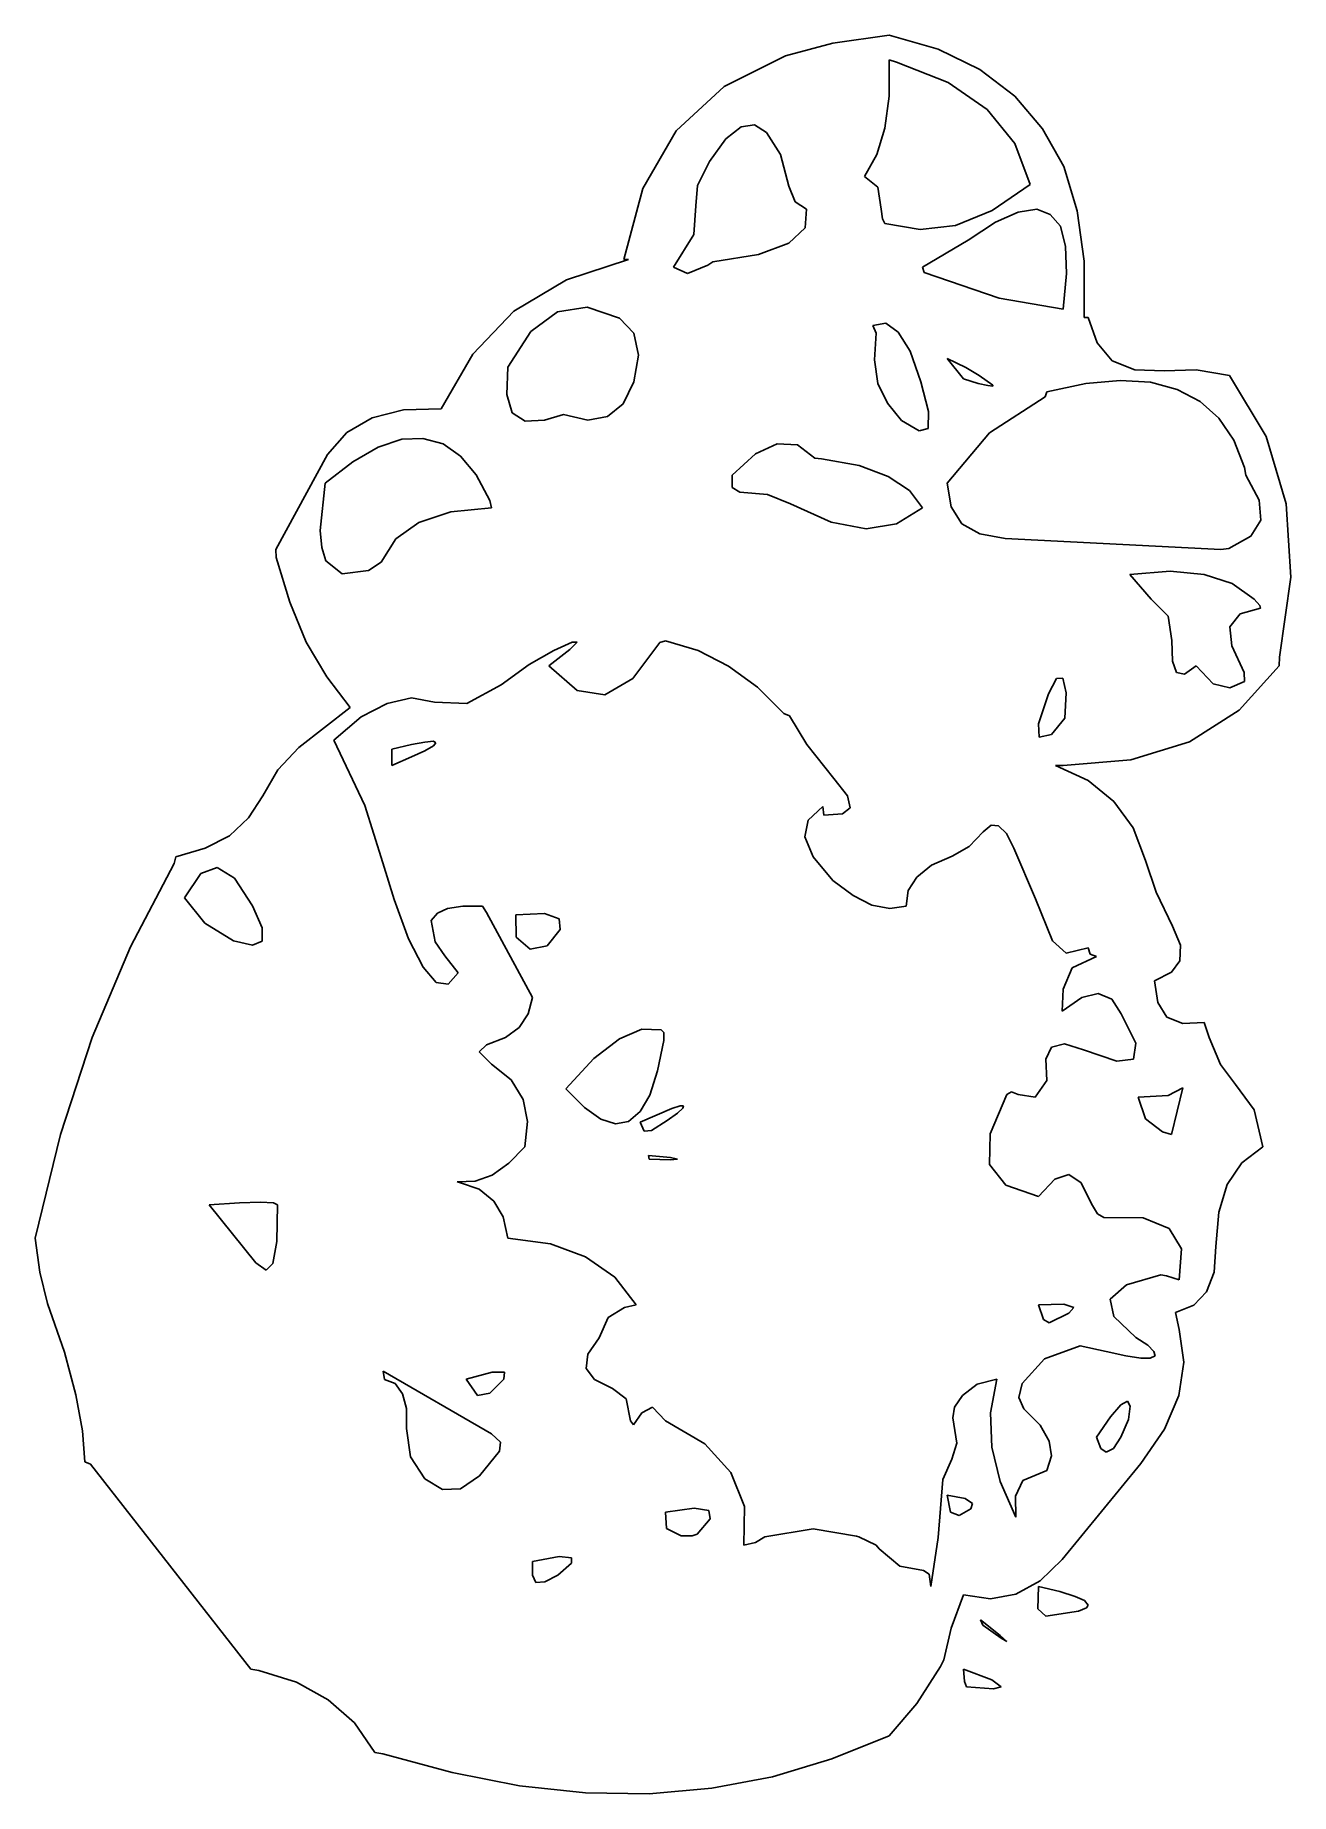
# Model space of a CAD drawing. Extents: x 7.38 to 9.6, y 9.09 to 12.21.
import ezdxf

# ---------------------------------------------------------------- set-up
doc = ezdxf.new("R2010")
doc.units = 0
doc.layers.get('0').update_dxf_attribs({"linetype": 'CONTINUOUS'})

msp = doc.modelspace()

# ---------------------------------------------------------------- linework, layer by layer
for p, q in [((8.7914, 12.2006), (8.8914, 12.2146)), ((8.8914, 12.2146), (8.9784, 12.1896)), ((8.5984, 12.1236), (8.7074, 12.1776)), ((8.7074, 12.1776), (8.7914, 12.2006)), ((8.9784, 12.1896), (9.0524, 12.1536)), ((8.8914, 12.1066), (8.8914, 12.1706)), ((8.8914, 12.1706), (8.9044, 12.1666)), ((8.9044, 12.1666), (8.9964, 12.1306)), ((9.0524, 12.1536), (9.1144, 12.1066)), ((8.5134, 12.0446), (8.5984, 12.1236)), ((8.9964, 12.1306), (9.0654, 12.0826)), ((8.8834, 12.0496), (8.8914, 12.1066)), ((9.0654, 12.0826), (9.1144, 12.0226)), ((9.1144, 12.1066), (9.1634, 12.0486)), ((8.6014, 12.0306), (8.6284, 12.0516)), ((8.6284, 12.0516), (8.6524, 12.0556)), ((8.6524, 12.0556), (8.6734, 12.0416)), ((8.8694, 12.0026), (8.8834, 12.0496)), ((9.1634, 12.0486), (9.2014, 11.9816)), ((8.4544, 11.9426), (8.5134, 12.0446)), ((8.5724, 11.9906), (8.6014, 12.0306)), ((8.6734, 12.0416), (8.6984, 12.0026)), ((9.1144, 12.0226), (9.1414, 11.9496)), ((8.5514, 11.9476), (8.5724, 11.9906)), ((8.6984, 12.0026), (8.7134, 11.9466)), ((8.8474, 11.9636), (8.8694, 12.0026)), ((8.8714, 11.9446), (8.8474, 11.9636)), ((9.2014, 11.9816), (9.2254, 11.9026)), ((8.4204, 11.8166), (8.4544, 11.9426)), ((8.5484, 11.9116), (8.5514, 11.9476)), ((8.7134, 11.9466), (8.7244, 11.9186)), ((8.8774, 11.9056), (8.8714, 11.9446)), ((9.1414, 11.9496), (9.0744, 11.9036)), ((8.5444, 11.8606), (8.5484, 11.9116)), ((8.7244, 11.9186), (8.7444, 11.9056)), ((8.7444, 11.9056), (8.7424, 11.8726)), ((8.8794, 11.8886), (8.8774, 11.9056)), ((9.0744, 11.9036), (9.0094, 11.8766)), ((9.0804, 11.8826), (9.1204, 11.9006)), ((9.1204, 11.9006), (9.1534, 11.9056)), ((9.1534, 11.9056), (9.1774, 11.8966)), ((9.1774, 11.8966), (9.1954, 11.8756)), ((9.2254, 11.9026), (9.2374, 11.8136)), ((8.5084, 11.8026), (8.5444, 11.8606)), ((8.7424, 11.8726), (8.7134, 11.8456)), ((8.8834, 11.8806), (8.8794, 11.8886)), ((8.9464, 11.8696), (8.8834, 11.8806)), ((9.0094, 11.8766), (8.9464, 11.8696)), ((9.0314, 11.8506), (9.0804, 11.8826)), ((9.1954, 11.8756), (9.2044, 11.8396)), ((8.7134, 11.8456), (8.6594, 11.8256)), ((8.9504, 11.8026), (9.0314, 11.8506)), ((9.2044, 11.8396), (9.2064, 11.7916)), ((8.3184, 11.7806), (8.4284, 11.8166)), ((8.4284, 11.8166), (8.4204, 11.8166)), ((8.5334, 11.7916), (8.5084, 11.8026)), ((8.5694, 11.8066), (8.5334, 11.7916)), ((8.5784, 11.8126), (8.5694, 11.8066)), ((8.6594, 11.8256), (8.5784, 11.8126)), ((8.9534, 11.7936), (8.9504, 11.8026)), ((9.2374, 11.8136), (9.2374, 11.7136)), ((8.2254, 11.7246), (8.3184, 11.7806)), ((9.0864, 11.7476), (8.9534, 11.7936)), ((9.2064, 11.7916), (9.2004, 11.7286)), ((9.2004, 11.7286), (9.0864, 11.7476)), ((8.1524, 11.6486), (8.2254, 11.7246)), ((8.2554, 11.6886), (8.3024, 11.7236)), ((8.3024, 11.7236), (8.3554, 11.7316)), ((8.3554, 11.7316), (8.4124, 11.7126)), ((8.4124, 11.7126), (8.4384, 11.6856)), ((9.2374, 11.7136), (9.2444, 11.7136)), ((9.2444, 11.7136), (9.2604, 11.6686)), ((8.2144, 11.6256), (8.2554, 11.6886)), ((8.4384, 11.6856), (8.4464, 11.6466)), ((8.8624, 11.6996), (8.8854, 11.7036)), ((8.8684, 11.6856), (8.8624, 11.6996)), ((8.8654, 11.6386), (8.8684, 11.6856)), ((8.8854, 11.7036), (8.9074, 11.6876)), ((8.9074, 11.6876), (8.9284, 11.6536)), ((8.0964, 11.5516), (8.1524, 11.6486)), ((8.4464, 11.6466), (8.4384, 11.5996)), ((8.9284, 11.6536), (8.9474, 11.5996)), ((9.2604, 11.6686), (9.2874, 11.6366)), ((8.2124, 11.5766), (8.2144, 11.6256)), ((8.8714, 11.5966), (8.8654, 11.6386)), ((8.9944, 11.6406), (9.0274, 11.6246)), ((9.0234, 11.6046), (8.9944, 11.6406)), ((9.0274, 11.6246), (9.0514, 11.6106)), ((9.0514, 11.6106), (9.0754, 11.5936)), ((9.2874, 11.6366), (9.3274, 11.6206)), ((9.3274, 11.6206), (9.3794, 11.6186)), ((9.3794, 11.6186), (9.4364, 11.6206)), ((9.4364, 11.6206), (9.4954, 11.6106)), ((9.4954, 11.6106), (9.5604, 11.5026)), ((8.4384, 11.5996), (8.4194, 11.5606)), ((8.8884, 11.5616), (8.8714, 11.5966)), ((8.9474, 11.5996), (8.9614, 11.5466)), ((9.0494, 11.5966), (9.0234, 11.6046)), ((9.0664, 11.5926), (9.0494, 11.5966)), ((9.0754, 11.5916), (9.0664, 11.5926)), ((9.0754, 11.5936), (9.0754, 11.5916)), ((9.1684, 11.5726), (9.1714, 11.5816)), ((9.1714, 11.5816), (9.2404, 11.5966)), ((9.2404, 11.5966), (9.3014, 11.6016)), ((9.3014, 11.6016), (9.3554, 11.5986)), ((9.3554, 11.5986), (9.4024, 11.5856)), ((9.4024, 11.5856), (9.4434, 11.5646)), ((7.9734, 11.5356), (8.0294, 11.5496)), ((8.0294, 11.5496), (8.0964, 11.5516)), ((8.2224, 11.5446), (8.2124, 11.5766)), ((8.4194, 11.5606), (8.3914, 11.5376)), ((8.9134, 11.5306), (8.8884, 11.5616)), ((9.0694, 11.5086), (9.1684, 11.5726)), ((9.4434, 11.5646), (9.4764, 11.5346)), ((7.9284, 11.5096), (7.9734, 11.5356)), ((8.2454, 11.5296), (8.2224, 11.5446)), ((8.2794, 11.5316), (8.2454, 11.5296)), ((8.3134, 11.5416), (8.2794, 11.5316)), ((8.3564, 11.5316), (8.3134, 11.5416)), ((8.3914, 11.5376), (8.3564, 11.5316)), ((8.9444, 11.5126), (8.9134, 11.5306)), ((8.9604, 11.5166), (8.9444, 11.5126)), ((8.9614, 11.5466), (8.9604, 11.5166)), ((9.4764, 11.5346), (9.5034, 11.4956)), ((7.8944, 11.4706), (7.9284, 11.5096)), ((7.9844, 11.4836), (8.0264, 11.4976)), ((8.0264, 11.4976), (8.0634, 11.4986)), ((8.0634, 11.4986), (8.0994, 11.4896)), ((8.0994, 11.4896), (8.1304, 11.4676)), ((8.6544, 11.4716), (8.6924, 11.4896)), ((8.6924, 11.4896), (8.7284, 11.4876)), ((8.7284, 11.4876), (8.7594, 11.4636)), ((8.9944, 11.4196), (9.0694, 11.5086)), ((9.5034, 11.4956), (9.5224, 11.4476)), ((9.5604, 11.5026), (9.5964, 11.3826)), ((7.8024, 11.3016), (7.8944, 11.4706)), ((7.8904, 11.4196), (7.9394, 11.4576)), ((7.9394, 11.4576), (7.9844, 11.4836)), ((8.1304, 11.4676), (8.1584, 11.4346)), ((8.6124, 11.4336), (8.6544, 11.4716)), ((8.7594, 11.4636), (8.7714, 11.4626)), ((8.7714, 11.4626), (8.8384, 11.4506)), ((8.1584, 11.4346), (8.1824, 11.3886)), ((8.6124, 11.4116), (8.6124, 11.4336)), ((8.8384, 11.4506), (8.8894, 11.4316)), ((8.8894, 11.4316), (8.9274, 11.4066)), ((9.5224, 11.4476), (9.5244, 11.4336)), ((9.5244, 11.4336), (9.5484, 11.3896)), ((7.8814, 11.3356), (7.8904, 11.4196)), ((8.6264, 11.4036), (8.6124, 11.4116)), ((8.6754, 11.3996), (8.6264, 11.4036)), ((8.7164, 11.3826), (8.6754, 11.3996)), ((8.9274, 11.4066), (8.9504, 11.3756)), ((9.0014, 11.3776), (8.9944, 11.4196)), ((8.1134, 11.3686), (8.0564, 11.3496)), ((8.1854, 11.3756), (8.1134, 11.3686)), ((8.1824, 11.3886), (8.1854, 11.3756)), ((8.7884, 11.3506), (8.7164, 11.3826)), ((8.9504, 11.3756), (8.9044, 11.3476)), ((9.0204, 11.3476), (9.0014, 11.3776)), ((9.5484, 11.3896), (9.5514, 11.3536)), ((9.5964, 11.3826), (9.6044, 11.2526)), ((7.8844, 11.3056), (7.8814, 11.3356)), ((8.0564, 11.3496), (8.0154, 11.3206)), ((8.8504, 11.3386), (8.7884, 11.3506)), ((8.9044, 11.3476), (8.8504, 11.3386)), ((9.0524, 11.3296), (9.0204, 11.3476)), ((9.0974, 11.3216), (9.0524, 11.3296)), ((9.5514, 11.3536), (9.5334, 11.3256)), ((7.8034, 11.2876), (7.8024, 11.3016)), ((7.8914, 11.2816), (7.8844, 11.3056)), ((8.0154, 11.3206), (7.9894, 11.2796)), ((9.4804, 11.3016), (9.0974, 11.3216)), ((9.4944, 11.3036), (9.4804, 11.3016)), ((9.5334, 11.3256), (9.4944, 11.3036)), ((7.8274, 11.2086), (7.8034, 11.2876)), ((7.9204, 11.2586), (7.8914, 11.2816)), ((7.9894, 11.2796), (7.9674, 11.2646)), ((7.9674, 11.2646), (7.9204, 11.2586)), ((9.3184, 11.2576), (9.3904, 11.2636)), ((9.3564, 11.2136), (9.3184, 11.2576)), ((9.3904, 11.2636), (9.4504, 11.2576)), ((9.4504, 11.2576), (9.5004, 11.2416)), ((9.5004, 11.2416), (9.5394, 11.2136)), ((9.6044, 11.2526), (9.5844, 11.1106)), ((7.8564, 11.1376), (7.8274, 11.2086)), ((9.3864, 11.1836), (9.3564, 11.2136)), ((9.5394, 11.2136), (9.5494, 11.2026)), ((9.3934, 11.1406), (9.3864, 11.1836)), ((9.5144, 11.1876), (9.4964, 11.1646)), ((9.5504, 11.1976), (9.5144, 11.1876)), ((9.5494, 11.2026), (9.5504, 11.1976)), ((9.4964, 11.1646), (9.4994, 11.1306)), ((7.8934, 11.0756), (7.8564, 11.1376)), ((8.2524, 11.0976), (8.2964, 11.1226)), ((8.3244, 11.1246), (8.2874, 11.0956)), ((8.2964, 11.1226), (8.3284, 11.1376)), ((8.3374, 11.1376), (8.3244, 11.1246)), ((8.3284, 11.1376), (8.3374, 11.1376)), ((8.4364, 11.0726), (8.4844, 11.1366)), ((8.4844, 11.1366), (8.4944, 11.1396)), ((8.4944, 11.1396), (8.5524, 11.1226)), ((8.5524, 11.1226), (8.6064, 11.0946)), ((9.3944, 11.1036), (9.3934, 11.1406)), ((9.4994, 11.1306), (9.5214, 11.0836)), ((8.2024, 11.0616), (8.2524, 11.0976)), ((8.2874, 11.0956), (8.3374, 11.0516)), ((8.6064, 11.0946), (8.6574, 11.0576)), ((9.4014, 11.0836), (9.3944, 11.1036)), ((9.4154, 11.0806), (9.4014, 11.0836)), ((9.4364, 11.0956), (9.4154, 11.0806)), ((9.4664, 11.0636), (9.4364, 11.0956)), ((9.5834, 11.0956), (9.5124, 11.0166)), ((9.5214, 11.0836), (9.5224, 11.0676)), ((9.5844, 11.1106), (9.5834, 11.0956)), ((7.9344, 11.0216), (7.8934, 11.0756)), ((8.1414, 11.0286), (8.2024, 11.0616)), ((8.3374, 11.0516), (8.3864, 11.0436)), ((8.3864, 11.0436), (8.4364, 11.0726)), ((8.6574, 11.0576), (8.7044, 11.0106)), ((9.1744, 11.0456), (9.1884, 11.0726)), ((9.1884, 11.0726), (9.1994, 11.0736)), ((9.1994, 11.0736), (9.2054, 11.0476)), ((9.4964, 11.0566), (9.4664, 11.0636)), ((9.5224, 11.0676), (9.4964, 11.0566)), ((7.8434, 10.9506), (7.9344, 11.0216)), ((7.9544, 11.0046), (8.0004, 11.0286)), ((8.0004, 11.0286), (8.0434, 11.0386)), ((8.0434, 11.0386), (8.0844, 11.0306)), ((8.0844, 11.0306), (8.1414, 11.0286)), ((9.1564, 10.9926), (9.1744, 11.0456)), ((9.2054, 11.0476), (9.2034, 11.0026)), ((7.9054, 10.9636), (7.9544, 11.0046)), ((8.7044, 11.0106), (8.7144, 11.0066)), ((8.7144, 11.0066), (8.7454, 10.9556)), ((9.1574, 10.9686), (9.1564, 10.9926)), ((9.2034, 11.0026), (9.1794, 10.9736)), ((9.5124, 11.0166), (9.4244, 10.9606)), ((7.9604, 10.8476), (7.9054, 10.9636)), ((8.0084, 10.9476), (8.0434, 10.9556)), ((8.0434, 10.9556), (8.0674, 10.9596)), ((8.0674, 10.9596), (8.0824, 10.9616)), ((8.0824, 10.9616), (8.0864, 10.9586)), ((8.0864, 10.9586), (8.0824, 10.9536)), ((8.7454, 10.9556), (8.7934, 10.8956)), ((9.1794, 10.9736), (9.1574, 10.9686)), ((9.4244, 10.9606), (9.3204, 10.9286)), ((7.8064, 10.9106), (7.8434, 10.9506)), ((8.0084, 10.9186), (8.0084, 10.9476)), ((8.0434, 10.9336), (8.0084, 10.9186)), ((8.0674, 10.9446), (8.0434, 10.9336)), ((8.0824, 10.9536), (8.0674, 10.9446)), ((9.3204, 10.9286), (9.2004, 10.9186)), ((7.7794, 10.8646), (7.8064, 10.9106)), ((8.7934, 10.8956), (8.8174, 10.8646)), ((9.2004, 10.9186), (9.1864, 10.9186)), ((9.1864, 10.9186), (9.2444, 10.8916)), ((7.7544, 10.8256), (7.7794, 10.8646)), ((8.8174, 10.8646), (8.8224, 10.8436)), ((9.2444, 10.8916), (9.2904, 10.8546)), ((7.9924, 10.7456), (7.9604, 10.8476)), ((8.7734, 10.8456), (8.7474, 10.8216)), ((8.7754, 10.8306), (8.7734, 10.8456)), ((8.8084, 10.8326), (8.7754, 10.8306)), ((8.8224, 10.8436), (8.8084, 10.8326)), ((9.2904, 10.8546), (9.3244, 10.8076)), ((7.7204, 10.7936), (7.7544, 10.8256)), ((8.7474, 10.8216), (8.7414, 10.7916)), ((9.0334, 10.7746), (9.0584, 10.8006)), ((9.0584, 10.8006), (9.0724, 10.8126)), ((9.0724, 10.8126), (9.0854, 10.8116)), ((9.0854, 10.8116), (9.0994, 10.7976)), ((9.3244, 10.8076), (9.3464, 10.7496)), ((7.6254, 10.7566), (7.6774, 10.7716)), ((7.6774, 10.7716), (7.7204, 10.7936)), ((8.7414, 10.7916), (8.7564, 10.7566)), ((9.0034, 10.7576), (9.0334, 10.7746)), ((9.0994, 10.7976), (9.1124, 10.7716)), ((9.1124, 10.7716), (9.1514, 10.6816)), ((7.5444, 10.5966), (7.6224, 10.7446)), ((7.6224, 10.7446), (7.6254, 10.7566)), ((7.6694, 10.7266), (7.6984, 10.7376)), ((7.6984, 10.7376), (7.7294, 10.7186)), ((8.0124, 10.6806), (7.9924, 10.7456)), ((8.7564, 10.7566), (8.7914, 10.7146)), ((8.9404, 10.7206), (8.9664, 10.7416)), ((8.9664, 10.7416), (9.0034, 10.7576)), ((9.3464, 10.7496), (9.3654, 10.6936)), ((7.6404, 10.6836), (7.6694, 10.7266)), ((7.7294, 10.7186), (7.7614, 10.6696)), ((8.7914, 10.7146), (8.8274, 10.6876)), ((8.9254, 10.6966), (8.9404, 10.7206)), ((7.6764, 10.6386), (7.6404, 10.6836)), ((8.0384, 10.6106), (8.0124, 10.6806)), ((8.8274, 10.6876), (8.8604, 10.6706)), ((8.9214, 10.6686), (8.9254, 10.6966)), ((9.1514, 10.6816), (9.1814, 10.6076)), ((9.3654, 10.6936), (9.3944, 10.6336)), ((7.7614, 10.6696), (7.7784, 10.6306)), ((8.0894, 10.6566), (8.0784, 10.6436)), ((8.0784, 10.6436), (8.0854, 10.6056)), ((8.1074, 10.6646), (8.0894, 10.6566)), ((8.1344, 10.6686), (8.1074, 10.6646)), ((8.1694, 10.6686), (8.1344, 10.6686)), ((8.1764, 10.6576), (8.1694, 10.6686)), ((8.2584, 10.5066), (8.1764, 10.6576)), ((8.2284, 10.6536), (8.2794, 10.6556)), ((8.2294, 10.6136), (8.2284, 10.6536)), ((8.2794, 10.6556), (8.3054, 10.6466)), ((8.3054, 10.6466), (8.3074, 10.6276)), ((8.8604, 10.6706), (8.8924, 10.6646)), ((8.8924, 10.6646), (8.9214, 10.6686)), ((7.7274, 10.6076), (7.6764, 10.6386)), ((7.7784, 10.6306), (7.7784, 10.6066)), ((8.2544, 10.5926), (8.2294, 10.6136)), ((8.3074, 10.6276), (8.2844, 10.5986)), ((9.3944, 10.6336), (9.4084, 10.5996)), ((7.4764, 10.4356), (7.5444, 10.5966)), ((7.7614, 10.5996), (7.7274, 10.6076)), ((7.7784, 10.6066), (7.7614, 10.5996)), ((8.0644, 10.5606), (8.0384, 10.6106)), ((8.0854, 10.6056), (8.1024, 10.5806)), ((8.1024, 10.5806), (8.1264, 10.5506)), ((8.2844, 10.5986), (8.2544, 10.5926)), ((9.1814, 10.6076), (9.2054, 10.5856)), ((9.2054, 10.5856), (9.2444, 10.5946)), ((9.2444, 10.5946), (9.2484, 10.5836)), ((9.2484, 10.5836), (9.2594, 10.5796)), ((9.4084, 10.5996), (9.4074, 10.5716)), ((8.0874, 10.5336), (8.0644, 10.5606)), ((8.1264, 10.5506), (8.1084, 10.5306)), ((9.2164, 10.5596), (9.2004, 10.5216)), ((9.2594, 10.5796), (9.2164, 10.5596)), ((9.3924, 10.5516), (9.3624, 10.5366)), ((9.4074, 10.5716), (9.3924, 10.5516)), ((8.1084, 10.5306), (8.0874, 10.5336)), ((9.2004, 10.5216), (9.1984, 10.4826)), ((9.3624, 10.5366), (9.3684, 10.4976)), ((8.2504, 10.4776), (8.2584, 10.5066)), ((9.1984, 10.4826), (9.2334, 10.5066)), ((9.2334, 10.5066), (9.2624, 10.5136)), ((9.2624, 10.5136), (9.2864, 10.5036)), ((9.2864, 10.5036), (9.3034, 10.4776)), ((9.3684, 10.4976), (9.3844, 10.4716)), ((8.2344, 10.4536), (8.2504, 10.4776)), ((9.3034, 10.4776), (9.3294, 10.4256)), ((9.3844, 10.4716), (9.4124, 10.4606)), ((9.4124, 10.4606), (9.4504, 10.4626)), ((9.4504, 10.4626), (9.4594, 10.4356)), ((7.4204, 10.2636), (7.4764, 10.4356)), ((8.1764, 10.4226), (8.2104, 10.4356)), ((8.2104, 10.4356), (8.2344, 10.4536)), ((8.3674, 10.3986), (8.4124, 10.4336)), ((8.4124, 10.4336), (8.4524, 10.4506)), ((8.4524, 10.4506), (8.4864, 10.4496)), ((8.4914, 10.4306), (8.4804, 10.3766)), ((8.4864, 10.4496), (8.4914, 10.4446)), ((8.4914, 10.4446), (8.4914, 10.4306)), ((9.2024, 10.4246), (9.1794, 10.4186)), ((9.2364, 10.4136), (9.2024, 10.4246)), ((9.3294, 10.4256), (9.3254, 10.3976)), ((9.4594, 10.4356), (9.4794, 10.3876)), ((8.1634, 10.4106), (8.1764, 10.4226)), ((8.1854, 10.3886), (8.1634, 10.4106)), ((8.3174, 10.3446), (8.3674, 10.3986)), ((9.1794, 10.4186), (9.1694, 10.3976)), ((9.1694, 10.3976), (9.1714, 10.3596)), ((9.2954, 10.3936), (9.2364, 10.4136)), ((9.3254, 10.3976), (9.2954, 10.3936)), ((8.2204, 10.3606), (8.1854, 10.3886)), ((8.4804, 10.3766), (8.4664, 10.3336)), ((9.4794, 10.3876), (9.5064, 10.3526)), ((8.2414, 10.3256), (8.2204, 10.3606)), ((8.3504, 10.3116), (8.3174, 10.3446)), ((8.4664, 10.3336), (8.4494, 10.3046)), ((9.1004, 10.3346), (9.0704, 10.2646)), ((9.1084, 10.3396), (9.1004, 10.3346)), ((9.1204, 10.3346), (9.1084, 10.3396)), ((9.1504, 10.3296), (9.1204, 10.3346)), ((9.1714, 10.3596), (9.1504, 10.3296)), ((9.3334, 10.3296), (9.3864, 10.3326)), ((9.3864, 10.3326), (9.4124, 10.3466)), ((9.4124, 10.3466), (9.3924, 10.2636)), ((9.5064, 10.3526), (9.5394, 10.3076)), ((8.2494, 10.2866), (8.2414, 10.3256)), ((8.3794, 10.2906), (8.3504, 10.3116)), ((8.4494, 10.3046), (8.4284, 10.2866)), ((8.4494, 10.2856), (8.5054, 10.3096)), ((8.5154, 10.3016), (8.4974, 10.2886)), ((8.5054, 10.3096), (8.5204, 10.3146)), ((8.5254, 10.3106), (8.5154, 10.3016)), ((8.5204, 10.3146), (8.5264, 10.3146)), ((8.5264, 10.3146), (8.5254, 10.3106)), ((9.3464, 10.2916), (9.3334, 10.3296)), ((9.5394, 10.3076), (9.5544, 10.2416)), ((8.2444, 10.2416), (8.2494, 10.2866)), ((8.4054, 10.2826), (8.3794, 10.2906)), ((8.4284, 10.2866), (8.4054, 10.2826)), ((8.4564, 10.2696), (8.4494, 10.2856)), ((8.4694, 10.2706), (8.4564, 10.2696)), ((8.4974, 10.2886), (8.4694, 10.2706)), ((9.3764, 10.2686), (9.3464, 10.2916)), ((9.3924, 10.2636), (9.3764, 10.2686)), ((7.3754, 10.0796), (7.4204, 10.2636)), ((8.2164, 10.2126), (8.2444, 10.2416)), ((9.0704, 10.2646), (9.0694, 10.2106)), ((9.5544, 10.2416), (9.5174, 10.2136)), ((8.1864, 10.1916), (8.2164, 10.2126)), ((8.4654, 10.2196), (8.4644, 10.2266)), ((8.4644, 10.2266), (8.5034, 10.2226)), ((8.5034, 10.2186), (8.4654, 10.2196)), ((8.5034, 10.2226), (8.5154, 10.2196)), ((8.5154, 10.2196), (8.5034, 10.2186)), ((9.0694, 10.2106), (9.0984, 10.1736)), ((9.5174, 10.2136), (9.4914, 10.1746)), ((8.1244, 10.1796), (8.1564, 10.1806)), ((8.1284, 10.1786), (8.1244, 10.1796)), ((8.1634, 10.1666), (8.1284, 10.1786)), ((8.1564, 10.1806), (8.1864, 10.1916)), ((9.1564, 10.1536), (9.1854, 10.1846)), ((9.1854, 10.1846), (9.2104, 10.1926)), ((9.2104, 10.1926), (9.2324, 10.1776)), ((9.2324, 10.1776), (9.2504, 10.1406)), ((9.4914, 10.1746), (9.4764, 10.1256)), ((7.7384, 10.1426), (7.7754, 10.1436)), ((7.7754, 10.1436), (7.7984, 10.1426)), ((8.1894, 10.1456), (8.1634, 10.1666)), ((8.2064, 10.1176), (8.1894, 10.1456)), ((9.0984, 10.1736), (9.1564, 10.1536)), ((7.6844, 10.1386), (7.7384, 10.1426)), ((7.7674, 10.0356), (7.6844, 10.1386)), ((7.7984, 10.1426), (7.8054, 10.1386)), ((7.8054, 10.1386), (7.8044, 10.0736)), ((8.2144, 10.0796), (8.2064, 10.1176)), ((9.2504, 10.1406), (9.2614, 10.1226)), ((9.2614, 10.1226), (9.2724, 10.1166)), ((9.2724, 10.1166), (9.3424, 10.1156)), ((9.3424, 10.1156), (9.3884, 10.0966)), ((9.4764, 10.1256), (9.4714, 10.0646)), ((9.3884, 10.0966), (9.4104, 10.0606)), ((7.3834, 10.0196), (7.3754, 10.0796)), ((7.8044, 10.0736), (7.7974, 10.0346)), ((8.2904, 10.0696), (8.2144, 10.0796)), ((8.3524, 10.0466), (8.2904, 10.0696)), ((9.4104, 10.0606), (9.4064, 10.0056)), ((9.4714, 10.0646), (9.4684, 10.0196)), ((7.3974, 9.9636), (7.3834, 10.0196)), ((7.7854, 10.0226), (7.7674, 10.0356)), ((7.7974, 10.0346), (7.7854, 10.0226)), ((8.4044, 10.0106), (8.3524, 10.0466)), ((9.4684, 10.0196), (9.4544, 9.9846)), ((8.4424, 9.9616), (8.4044, 10.0106)), ((9.3124, 9.9966), (9.2834, 9.9716)), ((9.3734, 10.0146), (9.3124, 9.9966)), ((9.3834, 10.0126), (9.3734, 10.0146)), ((9.4064, 10.0056), (9.3834, 10.0126)), ((7.4274, 9.8776), (7.3974, 9.9636)), ((8.3924, 9.9386), (8.4214, 9.9566)), ((8.4214, 9.9566), (8.4424, 9.9616)), ((9.1564, 9.9616), (9.2014, 9.9626)), ((9.1654, 9.9356), (9.1564, 9.9616)), ((9.2014, 9.9626), (9.2194, 9.9566)), ((9.2194, 9.9566), (9.2104, 9.9466)), ((9.2834, 9.9716), (9.2904, 9.9406)), ((9.4324, 9.9606), (9.3994, 9.9476)), ((9.4544, 9.9846), (9.4324, 9.9606)), ((8.3764, 9.9026), (8.3924, 9.9386)), ((9.1754, 9.9296), (9.1654, 9.9356)), ((9.2104, 9.9466), (9.1754, 9.9296)), ((9.2904, 9.9406), (9.3294, 9.9036)), ((9.3994, 9.9476), (9.4064, 9.9176)), ((8.3564, 9.8736), (8.3764, 9.9026)), ((9.3294, 9.9036), (9.3504, 9.8896)), ((9.4064, 9.9176), (9.4144, 9.8596)), ((7.4474, 9.8016), (7.4274, 9.8776)), ((8.3534, 9.8486), (8.3564, 9.8736)), ((9.1674, 9.8656), (9.1274, 9.8216)), ((9.2304, 9.8886), (9.1674, 9.8656)), ((9.2764, 9.8786), (9.2304, 9.8886)), ((9.3114, 9.8706), (9.2764, 9.8786)), ((9.3384, 9.8666), (9.3114, 9.8706)), ((9.3544, 9.8666), (9.3384, 9.8666)), ((9.3504, 9.8896), (9.3614, 9.8786)), ((9.3634, 9.8706), (9.3544, 9.8666)), ((9.3614, 9.8786), (9.3634, 9.8706)), ((7.9934, 9.8436), (8.1854, 9.7326)), ((7.9954, 9.8286), (7.9934, 9.8436)), ((8.1404, 9.8296), (8.1864, 9.8416)), ((8.1864, 9.8416), (8.2084, 9.8416)), ((8.2084, 9.8416), (8.2074, 9.8296)), ((8.3684, 9.8286), (8.3534, 9.8486)), ((9.4144, 9.8596), (9.4054, 9.8006)), ((7.4594, 9.7376), (7.4474, 9.8016)), ((8.0144, 9.8216), (7.9954, 9.8286)), ((8.0274, 9.8036), (8.0144, 9.8216)), ((8.0344, 9.7776), (8.0274, 9.8036)), ((8.1604, 9.8006), (8.1404, 9.8296)), ((8.1824, 9.8046), (8.1604, 9.8006)), ((8.2074, 9.8296), (8.1824, 9.8046)), ((8.4004, 9.8126), (8.3684, 9.8286)), ((8.4244, 9.7946), (8.4004, 9.8126)), ((9.0214, 9.8006), (9.0074, 9.7796)), ((9.0474, 9.8206), (9.0214, 9.8006)), ((9.0824, 9.8296), (9.0474, 9.8206)), ((9.0714, 9.7696), (9.0824, 9.8296)), ((9.1274, 9.8216), (9.1214, 9.7966)), ((9.4054, 9.8006), (9.3804, 9.7406)), ((8.0344, 9.7416), (8.0344, 9.7776)), ((8.4324, 9.7556), (8.4244, 9.7946)), ((8.4524, 9.7696), (8.4374, 9.7486)), ((8.4714, 9.7796), (8.4524, 9.7696)), ((8.4944, 9.7556), (8.4714, 9.7796)), ((9.0074, 9.7796), (9.0044, 9.7606)), ((9.0734, 9.7086), (9.0714, 9.7696)), ((9.1214, 9.7966), (9.1304, 9.7766)), ((9.1304, 9.7766), (9.1594, 9.7476)), ((9.2844, 9.7626), (9.3024, 9.7836)), ((9.3024, 9.7836), (9.3144, 9.7906)), ((9.3144, 9.7906), (9.3194, 9.7816)), ((9.3194, 9.7816), (9.3164, 9.7576)), ((7.4634, 9.6826), (7.4594, 9.7376)), ((8.0414, 9.6916), (8.0344, 9.7416)), ((8.4374, 9.7486), (8.4324, 9.7556)), ((8.5644, 9.7146), (8.4944, 9.7556)), ((9.0044, 9.7606), (9.0114, 9.7156)), ((9.1594, 9.7476), (9.1754, 9.7196)), ((9.2594, 9.7266), (9.2844, 9.7626)), ((9.3164, 9.7576), (9.3024, 9.7266)), ((9.3804, 9.7406), (9.3384, 9.6796)), ((8.1854, 9.7326), (8.2014, 9.7176)), ((8.2014, 9.7176), (8.1994, 9.7016)), ((8.6104, 9.6636), (8.5644, 9.7146)), ((9.0114, 9.7156), (9.0024, 9.6876)), ((9.0884, 9.6476), (9.0734, 9.7086)), ((9.1754, 9.7196), (9.1794, 9.6936)), ((9.2674, 9.7066), (9.2594, 9.7266)), ((9.2764, 9.6996), (9.2674, 9.7066)), ((9.2894, 9.7066), (9.2764, 9.6996)), ((9.3024, 9.7266), (9.2894, 9.7066)), ((7.4734, 9.6786), (7.4634, 9.6826)), ((7.7584, 9.3146), (7.4734, 9.6786)), ((8.0674, 9.6526), (8.0414, 9.6916)), ((8.1994, 9.7016), (8.1644, 9.6576)), ((9.0024, 9.6876), (8.9864, 9.6516)), ((9.1794, 9.6936), (9.1714, 9.6676)), ((9.3384, 9.6796), (9.1984, 9.5096)), ((8.0984, 9.6336), (8.0674, 9.6526)), ((8.1644, 9.6576), (8.1304, 9.6346)), ((8.6344, 9.6036), (8.6104, 9.6636)), ((8.9864, 9.6516), (8.9784, 9.5486)), ((9.1164, 9.5846), (9.0884, 9.6476)), ((9.1284, 9.6496), (9.1154, 9.6216)), ((9.1714, 9.6676), (9.1284, 9.6496)), ((8.1304, 9.6346), (8.0984, 9.6336)), ((8.9944, 9.6236), (9.0264, 9.6176)), ((9.0004, 9.5936), (8.9944, 9.6236)), ((9.0264, 9.6176), (9.0394, 9.6086)), ((9.1154, 9.6216), (9.1164, 9.5846)), ((8.4944, 9.5936), (8.5454, 9.6006)), ((8.4964, 9.5646), (8.4944, 9.5936)), ((8.5454, 9.6006), (8.5714, 9.5966)), ((8.5734, 9.5816), (8.5504, 9.5546)), ((8.5714, 9.5966), (8.5734, 9.5816)), ((8.6334, 9.5346), (8.6344, 9.6036)), ((9.0154, 9.5876), (9.0004, 9.5936)), ((9.0364, 9.5996), (9.0154, 9.5876)), ((9.0394, 9.6086), (9.0364, 9.5996)), ((8.5224, 9.5516), (8.4964, 9.5646)), ((8.5414, 9.5516), (8.5224, 9.5516)), ((8.5504, 9.5546), (8.5414, 9.5516)), ((8.7564, 9.5636), (8.6704, 9.5496)), ((8.8334, 9.5506), (8.7564, 9.5636)), ((8.8374, 9.5496), (8.8334, 9.5506)), ((8.6544, 9.5396), (8.6334, 9.5346)), ((8.6704, 9.5496), (8.6544, 9.5396)), ((8.8684, 9.5346), (8.8374, 9.5496)), ((8.8734, 9.5286), (8.8684, 9.5346)), ((8.9104, 9.4976), (8.8734, 9.5286)), ((8.9784, 9.5486), (8.9654, 9.4616)), ((8.2584, 9.5056), (8.3054, 9.5146)), ((8.2584, 9.4816), (8.2584, 9.5056)), ((8.3274, 9.5026), (8.3034, 9.4816)), ((8.3054, 9.5146), (8.3274, 9.5126)), ((8.3274, 9.5126), (8.3274, 9.5026)), ((8.9524, 9.4896), (8.9104, 9.4976)), ((8.9624, 9.4836), (8.9524, 9.4896)), ((9.1984, 9.5096), (9.1594, 9.4716)), ((8.2644, 9.4686), (8.2584, 9.4816)), ((8.2804, 9.4696), (8.2644, 9.4686)), ((8.3034, 9.4816), (8.2804, 9.4696)), ((8.9654, 9.4616), (8.9624, 9.4836)), ((9.1594, 9.4716), (9.1164, 9.4476)), ((9.1554, 9.4216), (9.1564, 9.4616)), ((9.1564, 9.4616), (9.1944, 9.4526)), ((9.0234, 9.4466), (9.0014, 9.3876)), ((9.0714, 9.4396), (9.0234, 9.4466)), ((9.1164, 9.4476), (9.0714, 9.4396)), ((9.1944, 9.4526), (9.2214, 9.4436)), ((9.2214, 9.4436), (9.2384, 9.4366)), ((9.2384, 9.4366), (9.2444, 9.4286)), ((9.2444, 9.4286), (9.2414, 9.4236)), ((9.0534, 9.4026), (9.0884, 9.3746)), ((9.0574, 9.3926), (9.0534, 9.4026)), ((9.1694, 9.4086), (9.1554, 9.4216)), ((9.2274, 9.4176), (9.1694, 9.4086)), ((9.2414, 9.4236), (9.2274, 9.4176)), ((9.0014, 9.3876), (8.9884, 9.3316)), ((9.0904, 9.3696), (9.0574, 9.3926)), ((9.0884, 9.3746), (9.1004, 9.3636)), ((9.1004, 9.3636), (9.0904, 9.3696)), ((7.7724, 9.3126), (7.7584, 9.3146)), ((7.8394, 9.2916), (7.7724, 9.3126)), ((8.9824, 9.3196), (8.9404, 9.2536)), ((8.9884, 9.3316), (8.9824, 9.3196)), ((9.0234, 9.3146), (9.0734, 9.2956)), ((9.0254, 9.2926), (9.0234, 9.3146)), ((7.8954, 9.2606), (7.8394, 9.2916)), ((9.0284, 9.2836), (9.0254, 9.2926)), ((9.0764, 9.2796), (9.0284, 9.2836)), ((9.0734, 9.2956), (9.0904, 9.2836)), ((9.0904, 9.2836), (9.0764, 9.2796)), ((7.9424, 9.2196), (7.8954, 9.2606)), ((8.9404, 9.2536), (8.8914, 9.1966)), ((7.9784, 9.1666), (7.9424, 9.2196)), ((8.8914, 9.1966), (8.7894, 9.1556)), ((7.9924, 9.1646), (7.9784, 9.1666)), ((8.1154, 9.1316), (7.9924, 9.1646)), ((8.7894, 9.1556), (8.6844, 9.1236)), ((8.2354, 9.1076), (8.1154, 9.1316)), ((8.6844, 9.1236), (8.5764, 9.1036)), ((8.3524, 9.0956), (8.2354, 9.1076)), ((8.4654, 9.0936), (8.3524, 9.0956)), ((8.5764, 9.1036), (8.4654, 9.0936))]:
    msp.add_line(p, q)

doc.saveas('drawing.dxf')
